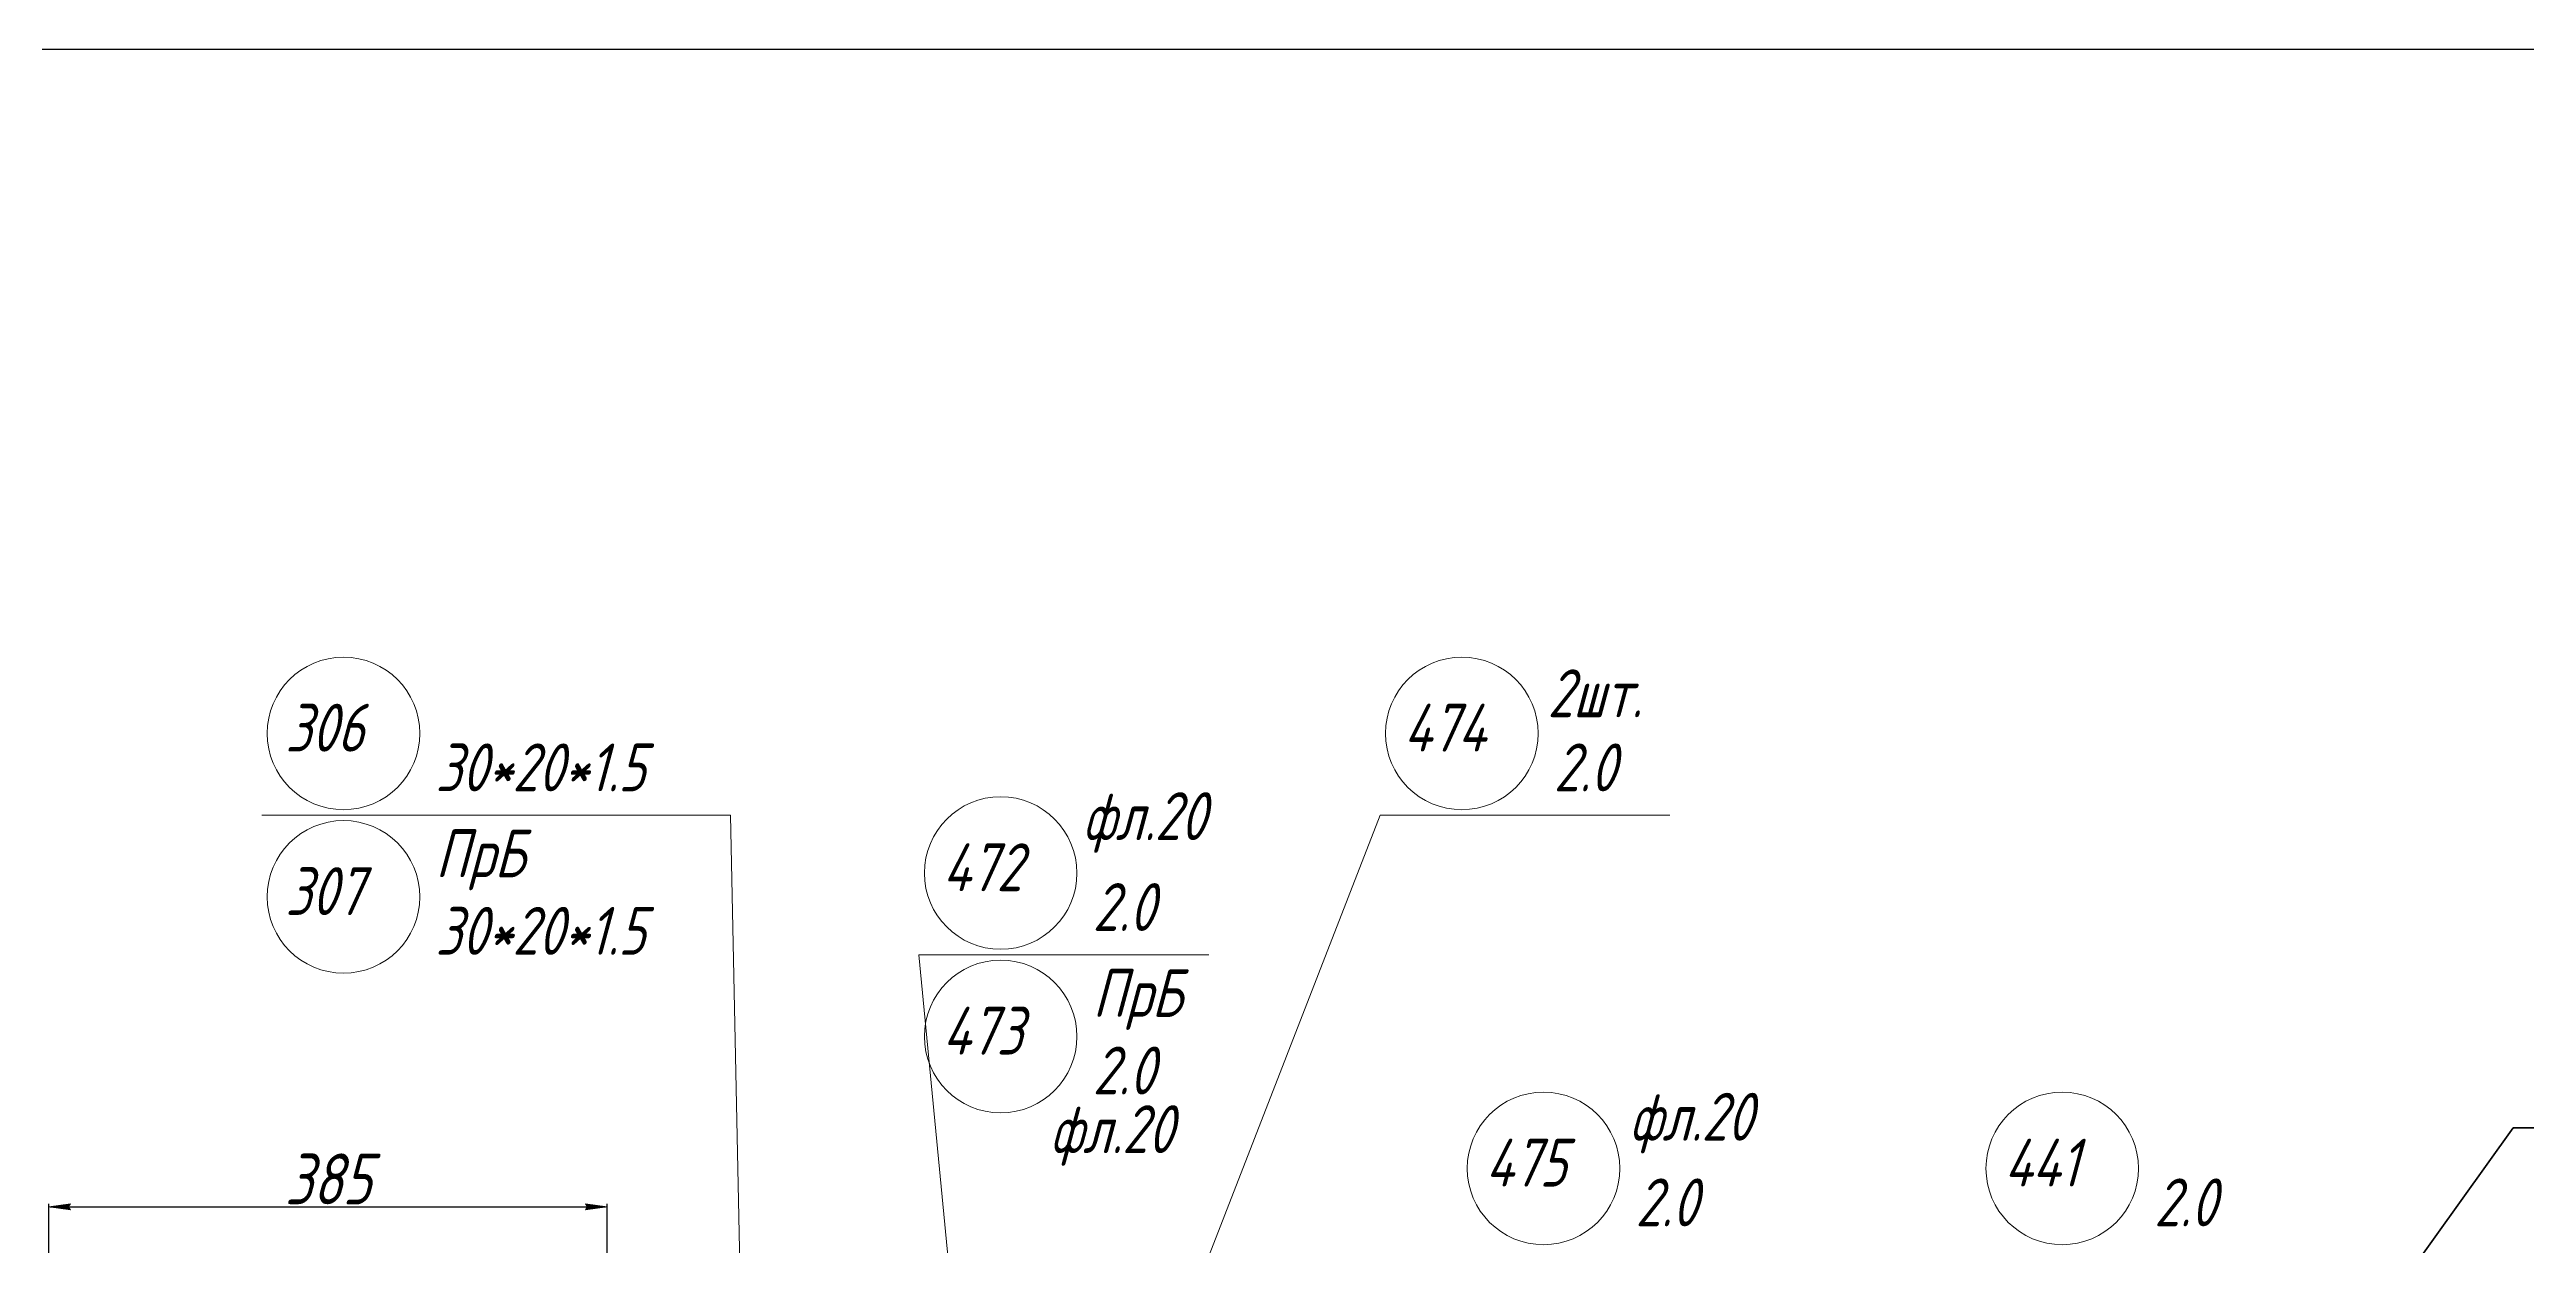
# Model space of a CAD drawing. Header units: millimetres. Extents: x 77380 to 135900, y -26587 to 17301.
# Drawn here: x 85504 to 87212, y -15257 to -14432 of the extents above; entities that cross this region are included whole.
import ezdxf

# ---------------------------------------------------------------- set-up
doc = ezdxf.new("R2010")
doc.units = ezdxf.units.MM
doc.linetypes.add('K5LT32772', pattern=[0])
doc.linetypes.add('K5LT_THIN', pattern=[0])
doc.layers.add('4001', color=7, linetype='Continuous')
doc.layers.add('РАЗМЕРЫ', color=3, linetype='Continuous', lineweight=25)
doc.styles.add('KDIMTEXTSTYLE', font='GOST_AU.SHX', dxfattribs={"width": 0.96, "oblique": 15, "height": 5})
doc.styles.add('KTEXTSTYLE', font='GOST_AU.SHX', dxfattribs={"width": 0.96, "height": 5})
doc.dimstyles.new('KDIMSTYLE (1.00)', dxfattribs={"dimtxt": 5, "dimasz": 1, "dimexe": 2, "dimexo": 0, "dimgap": 1, "dimtad": 1, "dimtxsty": 'KDIMTEXTSTYLE', "dimsah": 1, "dimcen": 0, "dimdle": 1, "dimadec": 0, "dimazin": 0, "dimtfac": 0.667, "dimtmove": 0, "dimatfit": 3, "dimfxl": 1, "dimtvp": 1, "dimtolj": 1, "dimtzin": 0, "dimarcsym": 0})

# ---------------------------------------------------------------- blocks, each defined once
blk = doc.blocks.new('KDIMARROW_01')
blk.add_hatch(color=0).paths.add_polyline_path([(0, 0), (-15, 2), (-13.5, 0), (-15, -2)])
at = {"color": 0, "linetype": 'K5LT_THIN', "lineweight": 18}
for p, q in [((-13.5, 0), (-15, 2)), ((-15, 2), (0, 0)), ((0, 0), (-15, -2)), ((-15, -2), (-13.5, 0))]:
    blk.add_line(p, q, dxfattribs=at)
at = {"layer": '4001', "color": 0, "linetype": 'K5LT_THIN', "lineweight": 18}
blk.add_line((0, 0), (-1, 0), dxfattribs=at)
blk = doc.blocks.new('*D600')
at = {"layer": 'Defpoints', "color": 0}
for p in [(85888.1, -15230.4), (85503.1, -15273.1), (85888.1, -15273.1)]:
    blk.add_point(p, dxfattribs=at)
at = {"layer": 'РАЗМЕРЫ', "color": 0, "lineweight": -2}
for p, q in [((85503.1, -15273.1), (85503.1, -15228.4)), ((85504.1, -15230.4), (85887.1, -15230.4)), ((85888.1, -15273.1), (85888.1, -15228.4))]:
    blk.add_line(p, q, dxfattribs=at)
at = {"layer": 'РАЗМЕРЫ', "color": 0, "lineweight": -2, "rotation": 180}
blk.add_blockref('KDIMARROW_01', (85503.1, -15230.4), dxfattribs=at)
at = {"layer": 'РАЗМЕРЫ', "color": 0, "lineweight": -2}
blk.add_blockref('KDIMARROW_01', (85888.1, -15230.4), dxfattribs=at)
at = {"layer": 'РАЗМЕРЫ', "color": 7, "insert": (85695.6, -15211.2), "char_height": 5, "attachment_point": 5, "style": 'KDIMTEXTSTYLE'}
blk.add_mtext('\\A1;\\H35.0;\\W0.965;\\Q15;\\H35.0;\\W0.965;\\Q15;\\Q15;385', dxfattribs=at)

msp = doc.modelspace()

# ---------------------------------------------------------------- linework, layer by layer
at = {"color": 6}
msp.add_line((90766.474, -14432.34), (81559.429, -14432.34), dxfattribs=at)
at = {"color": 1, "linetype": 'K5LT32772', "lineweight": 18, "true_color": 0xff0000}
for p, q in [((85973.198, -14960.303), (85649.971, -14960.303)), ((85973.198, -14960.303), (85984.753, -15524.894)), ((86421.064, -14960.303), (86219.103, -15480.144)), ((86620.861, -14960.303), (86421.064, -14960.303)), ((86302.9, -15056.584), (86103.103, -15056.584)), ((86103.103, -15056.584), (86153.103, -15577.144))]:
    msp.add_line(p, q, dxfattribs=at)
at = {"color": 6, "lineweight": 100}
msp.add_lwpolyline([(86984.918, -15479.744), (87202.438, -15175.954), (87486.894, -15175.954)], dxfattribs=at)
at = {"color": 1, "linetype": 'K5LT32772', "lineweight": 18, "true_color": 0xff0000}
for centre in [(85706.331, -14903.943), (86477.424, -14903.943), (86159.463, -15000.224), (85706.331, -15016.663), (86159.463, -15112.944), (86533.784, -15203.905), (86891.424, -15203.905)]:
    msp.add_circle(centre, 52.603, dxfattribs=at)

# ---------------------------------------------------------------- texts
at = {"color": 7, "char_height": 2.5, "attachment_point": 1, "style": 'KTEXTSTYLE'}
for s, insert in [('\\H3.5;\\W0.965;\\Q15;\\Q15;\\H33.00;2шт.', (86536.516, -14859.76)), ('\\H3.5;\\W0.965;\\Q15;\\Q15;\\H33.00;{\\c255;306}', (85666.195, -14883.467)), ('\\H3.5;\\W0.965;\\Q15;\\Q15;\\H33.00;{\\c255;474}', (86437.288, -14883.467)), ('\\H3.5;\\W0.965;\\Q15;\\Q15;\\H33.00;{\\c255;30*20*1.5}', (85769.736, -14910.864)), ('\\H3.5;\\W0.965;\\Q15;\\Q15;\\H33.00;{\\c255;2.0}', (86540.829, -14910.864)), ('\\H3.5;\\W0.965;\\Q15;\\Q15;\\H33.00;фл.20', (86215.971, -14944.48)), ('\\H3.5;\\W0.965;\\Q15;\\Q15;\\H33.00;{\\c16711935;ПрБ}', (85769.736, -14970.141)), ('\\H3.5;\\W0.965;\\Q15;\\Q15;\\H33.00;{\\c255;472}', (86119.327, -14979.748)), ('\\H3.5;\\W0.965;\\Q15;\\Q15;\\H33.00;{\\c255;307}', (85666.195, -14996.187)), ('\\H3.5;\\W0.965;\\Q15;\\Q15;\\H33.00;{\\c255;2.0}', (86222.868, -15007.146)), ('\\H3.5;\\W0.965;\\Q15;\\Q15;\\H33.00;{\\c255;30*20*1.5}', (85769.736, -15023.584)), ('\\H3.5;\\W0.965;\\Q15;\\Q15;\\H33.00;{\\c16711935;ПрБ}', (86222.868, -15066.423)), ('\\H3.5;\\W0.965;\\Q15;\\Q15;\\H33.00;{\\c255;473}', (86119.327, -15092.468)), ('\\H3.5;\\W0.965;\\Q15;\\Q15;\\H33.00;{\\c255;2.0}', (86222.868, -15119.866)), ('\\H3.5;\\W0.965;\\Q15;\\Q15;\\H33.00;фл.20', (86193.471, -15160.325)), ('\\H3.5;\\W0.965;\\Q15;\\Q15;\\H33.00;фл.20', (86592.971, -15151.76)), ('\\H3.5;\\W0.965;\\Q15;\\Q15;\\H33.00;{\\c255;475}', (86493.648, -15183.429)), ('\\H3.5;\\W0.965;\\Q15;\\Q15;\\H33.00;{\\c255;441}', (86851.288, -15183.429)), ('\\H3.5;\\W0.965;\\Q15;\\Q15;\\H33.00;{\\c255;2.0}', (86597.189, -15210.827)), ('\\H3.5;\\W0.965;\\Q15;\\Q15;\\H33.00;{\\c255;2.0}', (86954.829, -15210.827))]:
    msp.add_mtext(s, dxfattribs=dict(at, insert=insert))

# ---------------------------------------------------------------- dimensions: what is measured, and where the dimension line sits
at = {"layer": 'РАЗМЕРЫ', "color": 7}
dim = msp.add_linear_dim(base=(85888.104, -15230.441), p1=(85503.103, -15273.057), p2=(85888.104, -15273.057), text='\\H35.0;\\W0.965;\\Q15;\\H35.0;\\W0.965;\\Q15;\\Q15;385', dimstyle='KDIMSTYLE (1.00)', override={"dimscale": 1, "dimexo": 0, "dimblk1": 'KDIMARROW_01', "dimblk2": 'KDIMARROW_01', "dimse1": 0, "dimse2": 0, "dimclrt": 7, "dimtolj": 1}, dxfattribs=at)
dim.commit()
dim.dimension.update_dxf_attribs({"geometry": '*D600', "text_midpoint": (85695.603, -15230.441), "dimtype": 160})

doc.saveas('drawing.dxf')
